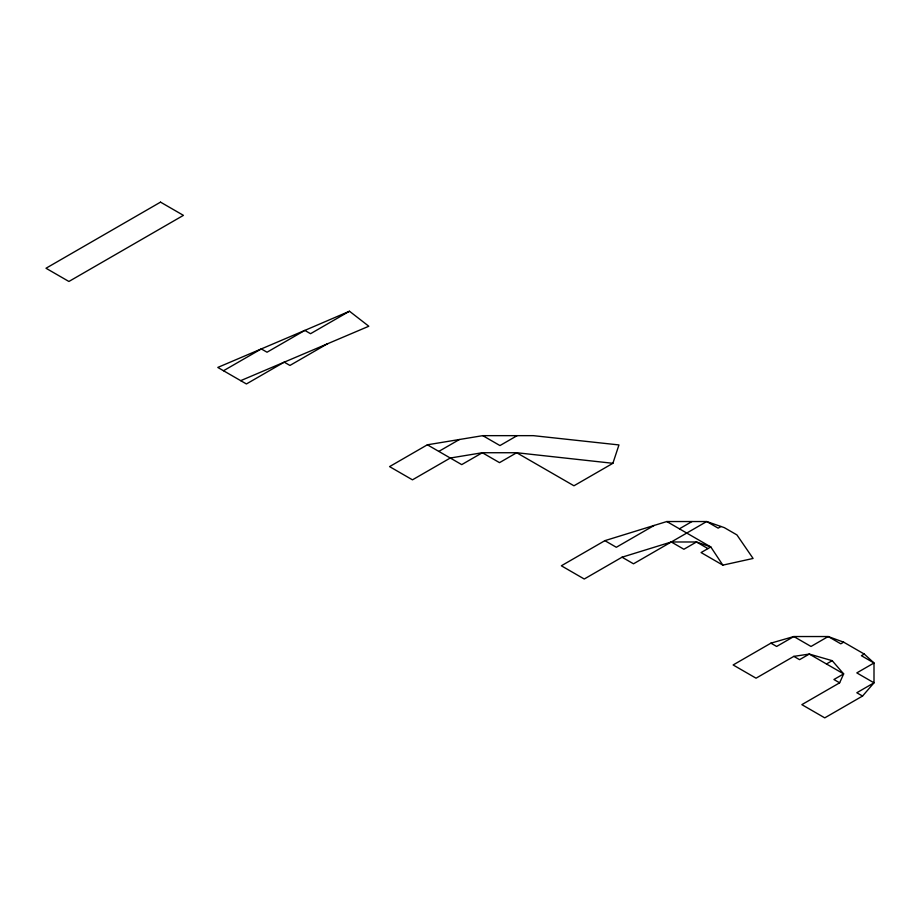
<?xml version="1.0" encoding="UTF-8"?>
<svg xmlns="http://www.w3.org/2000/svg" width="920" height="920" viewBox="0 0 920 920"><rect width="100%" height="100%" fill="white"/><g stroke="black" fill="none" stroke-linecap="round" stroke-linejoin="round"><path stroke-width="1.38" d="M612.893 463.3L618.953 444.935L533.335 435.654L482.781 435.654L427.363 444.797L389.574 466.612L412.47 479.837L450.271 458.022L482.333 452.732L516.683 452.732L612.893 463.3L573.953 485.783L516.683 452.732L499.514 462.645L482.333 452.732L461.713 464.623L427.363 444.797M839.638 682.824L843.651 673.9L832.197 660.675L809.289 654.062L793.833 656.374L756.044 678.189L733.136 664.964L770.925 643.149L793.833 636.536L828.195 636.536L843.651 642.16L864.271 654.062L874 662.986L874 682.824L862.546 696.049L824.757 717.865L801.849 704.639L839.638 682.824L833.922 679.512L843.651 673.9L809.289 654.062L799.56 659.674L793.833 656.374M223.514 370.737L261.303 348.921L267.03 352.222L304.819 330.406L349.485 311.236L368.816 326.243L240.683 380.661M349.485 311.236L310.546 333.707L304.819 330.406L217.787 367.436L246.41 383.962L284.211 362.147L289.938 365.447L327.727 343.631M438.817 451.409L459.425 439.507M517.143 435.654L499.962 445.567L482.781 435.654M604.877 540.661L561.349 565.788L584.257 579.014L622.046 557.198L671.289 541.983L696.486 541.983L710.803 546.952L722.832 565.133L753.089 558.463L736.92 534.911L724.327 527.643L706.709 521.536L666.804 521.536L604.877 540.661L616.319 547.273L654.12 525.458M679.397 528.816L692.001 521.536M721.027 526.504L718.163 528.149L706.709 521.536L633.5 563.81L622.046 557.198M843.651 642.16L840.788 643.816L828.195 636.536L811.014 646.461L793.833 636.536L776.652 646.461L770.925 643.149M826.47 663.975L832.197 660.675M864.271 654.062L861.407 655.707L874 662.986L856.819 672.899L874 682.824L856.819 692.737L862.546 696.049M666.804 521.536L710.803 546.952L701.074 552.563L722.832 565.133M707.94 548.596L696.486 541.983L683.894 549.263L671.289 541.983M160.528 202.136L46 268.249L68.908 281.474L183.425 215.361L160.528 202.136"/></g></svg>
